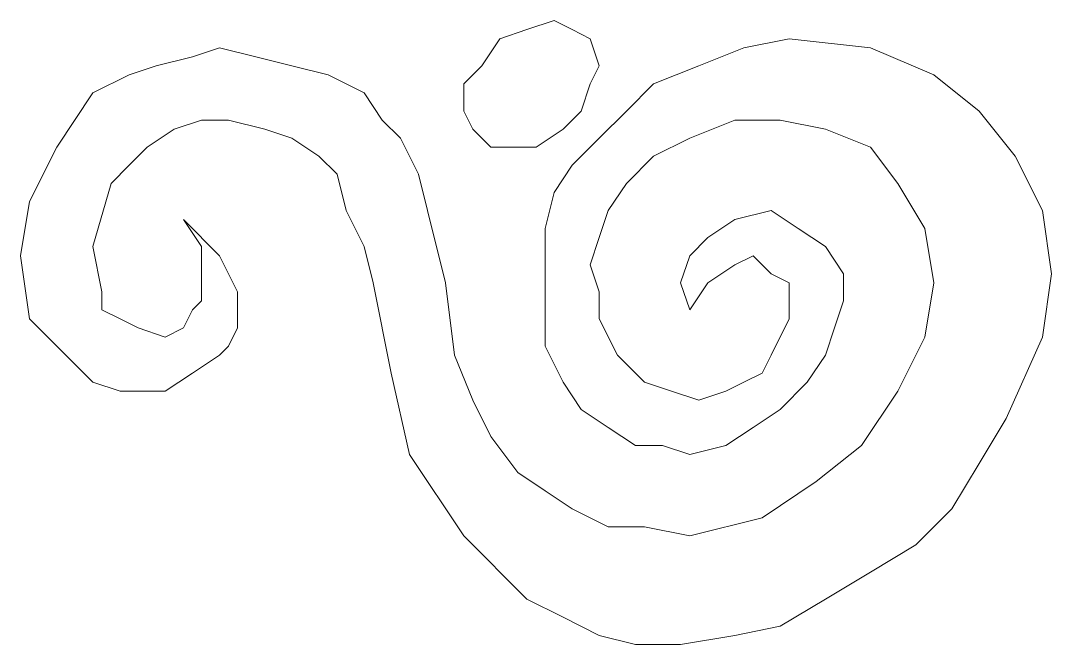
# Model space of a CAD drawing. Extents: x -66030 to 95157, y -13132 to 45879.
# Drawn here: x -13304.6 to -12859.3, y 9906.2 to 10175.7 of the extents above; entities that cross this region are included whole.
import ezdxf

# ---------------------------------------------------------------- set-up
doc = ezdxf.new("R2010")
doc.units = 0
doc.header["$LTSCALE"] = 100
doc.header["$MEASUREMENT"] = 0
doc.layers.get('0').update_dxf_attribs({"linetype": 'CONTINUOUS'})

msp = doc.modelspace()

# ---------------------------------------------------------------- linework, layer by layer
at = {"lineweight": 0}
for points in [[(-13058.48, 10148.39), (-13054.57, 10156.2), (-13058.48, 10167.92), (-13066.29, 10171.82), (-13074.1, 10175.73), (-13085.82, 10171.82), (-13097.54, 10167.92), (-13105.35, 10156.2), (-13113.16, 10148.39), (-13113.16, 10136.67), (-13109.26, 10128.86), (-13101.44, 10121.05), (-13093.63, 10121.05), (-13081.91, 10121.05), (-13070.2, 10128.86), (-13062.38, 10136.67), (-13058.48, 10148.39)], [(-13015.51, 10050.74), (-13019.42, 10062.46), (-13015.51, 10074.17), (-13007.7, 10081.99), (-12995.98, 10089.8), (-12980.36, 10093.7), (-12968.64, 10085.89), (-12956.92, 10078.08), (-12949.11, 10066.36), (-12949.11, 10054.64), (-12953.02, 10042.93), (-12956.92, 10031.21), (-12964.73, 10019.49), (-12976.45, 10007.77), (-12988.17, 9999.96), (-12999.89, 9992.15), (-13015.51, 9988.24), (-13027.23, 9992.15), (-13038.95, 9992.15), (-13050.67, 9999.96), (-13062.38, 10007.77), (-13070.2, 10019.49), (-13078.01, 10035.11), (-13078.01, 10058.55), (-13078.01, 10085.89), (-13074.1, 10101.52), (-13066.29, 10113.23), (-13054.57, 10124.95), (-13042.85, 10136.67), (-13031.14, 10148.39), (-13011.61, 10156.2), (-12992.08, 10164.01), (-12972.55, 10167.92), (-12937.39, 10164.01), (-12910.05, 10152.29), (-12890.52, 10136.67), (-12874.9, 10117.14), (-12863.18, 10093.7), (-12859.27, 10066.36), (-12863.18, 10039.02), (-12878.8, 10003.87), (-12890.52, 9984.34), (-12902.24, 9964.81), (-12917.86, 9949.18), (-12937.39, 9937.47), (-12956.92, 9925.75), (-12976.45, 9914.03), (-12995.98, 9910.12), (-13019.42, 9906.22), (-13038.95, 9906.22), (-13054.57, 9910.12), (-13070.2, 9917.94), (-13085.82, 9925.75), (-13113.16, 9953.09), (-13136.6, 9988.24), (-13144.41, 10023.4), (-13152.22, 10062.46), (-13156.13, 10078.08), (-13163.94, 10093.7), (-13167.84, 10109.33), (-13175.66, 10117.14), (-13187.37, 10124.95), (-13199.09, 10128.86), (-13214.72, 10132.76), (-13226.43, 10132.76), (-13238.15, 10128.86), (-13249.87, 10121.05), (-13257.68, 10113.23), (-13265.49, 10105.42), (-13273.31, 10078.08), (-13269.4, 10058.55), (-13269.4, 10050.74), (-13261.59, 10046.83), (-13253.78, 10042.93), (-13242.06, 10039.02), (-13234.25, 10042.93), (-13230.34, 10050.74), (-13226.43, 10054.64), (-13226.43, 10062.46), (-13226.43, 10078.08), (-13234.25, 10089.8), (-13218.62, 10074.17), (-13210.81, 10058.55), (-13210.81, 10050.74), (-13210.81, 10042.93), (-13214.72, 10035.11), (-13218.62, 10031.21), (-13230.34, 10023.4), (-13242.06, 10015.58), (-13253.78, 10015.58), (-13261.59, 10015.58), (-13273.31, 10019.49), (-13281.12, 10027.3), (-13288.93, 10035.11), (-13300.65, 10046.83), (-13304.55, 10074.17), (-13300.65, 10097.61), (-13288.93, 10121.05), (-13273.31, 10144.48), (-13257.68, 10152.29), (-13245.96, 10156.2), (-13230.34, 10160.11), (-13218.62, 10164.01), (-13203, 10160.11), (-13187.37, 10156.2), (-13171.75, 10152.29), (-13156.13, 10144.48), (-13148.31, 10132.76), (-13140.5, 10124.95), (-13132.69, 10109.33), (-13128.79, 10093.7), (-13120.97, 10062.46), (-13117.07, 10031.21), (-13109.26, 10011.68), (-13101.44, 9996.05), (-13089.73, 9980.43), (-13078.01, 9972.62), (-13066.29, 9964.81), (-13050.67, 9957), (-13035.04, 9957), (-13015.51, 9953.09), (-12984.26, 9960.9), (-12960.83, 9976.53), (-12941.3, 9992.15), (-12925.67, 10015.58), (-12913.96, 10039.02), (-12910.05, 10062.46), (-12913.96, 10085.89), (-12925.67, 10105.42), (-12937.39, 10121.05), (-12956.92, 10128.86), (-12976.45, 10132.76), (-12995.98, 10132.76), (-13015.51, 10124.95), (-13031.14, 10117.14), (-13042.85, 10105.42), (-13050.67, 10093.7), (-13054.57, 10081.99), (-13058.48, 10070.27), (-13054.57, 10058.55), (-13054.57, 10046.83), (-13046.76, 10031.21), (-13035.04, 10019.49), (-13023.32, 10015.58), (-13011.61, 10011.68), (-12999.89, 10015.58), (-12992.08, 10019.49), (-12984.26, 10023.4), (-12980.36, 10031.21), (-12972.55, 10046.83), (-12972.55, 10062.46), (-12980.36, 10066.36), (-12984.26, 10070.27), (-12988.17, 10074.17), (-12995.98, 10070.27), (-13007.7, 10062.46), (-13015.51, 10050.74)]]:
    msp.add_lwpolyline(points, close=True, dxfattribs=at)
for points in [[(-13058.48, 10148.39), (-13054.57, 10156.2), (-13058.48, 10167.92), (-13066.29, 10171.82), (-13074.1, 10175.73), (-13085.82, 10171.82), (-13097.54, 10167.92), (-13105.35, 10156.2), (-13113.16, 10148.39), (-13113.16, 10136.67), (-13109.26, 10128.86), (-13101.44, 10121.05), (-13093.63, 10121.05), (-13081.91, 10121.05), (-13070.2, 10128.86), (-13062.38, 10136.67), (-13058.48, 10148.39)], [(-13015.51, 10050.74), (-13019.42, 10062.46), (-13015.51, 10074.17), (-13007.7, 10081.99), (-12995.98, 10089.8), (-12980.36, 10093.7), (-12968.64, 10085.89), (-12956.92, 10078.08), (-12949.11, 10066.36), (-12949.11, 10054.64), (-12953.02, 10042.93), (-12956.92, 10031.21), (-12964.73, 10019.49), (-12976.45, 10007.77), (-12988.17, 9999.96), (-12999.89, 9992.15), (-13015.51, 9988.24), (-13027.23, 9992.15), (-13038.95, 9992.15), (-13050.67, 9999.96), (-13062.38, 10007.77), (-13070.2, 10019.49), (-13078.01, 10035.11), (-13078.01, 10058.55), (-13078.01, 10085.89), (-13074.1, 10101.52), (-13066.29, 10113.23), (-13054.57, 10124.95), (-13042.85, 10136.67), (-13031.14, 10148.39), (-13011.61, 10156.2), (-12992.08, 10164.01), (-12972.55, 10167.92), (-12937.39, 10164.01), (-12910.05, 10152.29), (-12890.52, 10136.67), (-12874.9, 10117.14), (-12863.18, 10093.7), (-12859.27, 10066.36), (-12863.18, 10039.02), (-12878.8, 10003.87), (-12890.52, 9984.34), (-12902.24, 9964.81), (-12917.86, 9949.18), (-12937.39, 9937.47), (-12956.92, 9925.75), (-12976.45, 9914.03), (-12995.98, 9910.12), (-13019.42, 9906.22), (-13038.95, 9906.22), (-13054.57, 9910.12), (-13070.2, 9917.94), (-13085.82, 9925.75), (-13113.16, 9953.09), (-13136.6, 9988.24), (-13144.41, 10023.4), (-13152.22, 10062.46), (-13156.13, 10078.08), (-13163.94, 10093.7), (-13167.84, 10109.33), (-13175.66, 10117.14), (-13187.37, 10124.95), (-13199.09, 10128.86), (-13214.72, 10132.76), (-13226.43, 10132.76), (-13238.15, 10128.86), (-13249.87, 10121.05), (-13257.68, 10113.23), (-13265.49, 10105.42), (-13273.31, 10078.08), (-13269.4, 10058.55), (-13269.4, 10050.74), (-13261.59, 10046.83), (-13253.78, 10042.93), (-13242.06, 10039.02), (-13234.25, 10042.93), (-13230.34, 10050.74), (-13226.43, 10054.64), (-13226.43, 10062.46), (-13226.43, 10078.08), (-13234.25, 10089.8), (-13218.62, 10074.17), (-13210.81, 10058.55), (-13210.81, 10050.74), (-13210.81, 10042.93), (-13214.72, 10035.11), (-13218.62, 10031.21), (-13230.34, 10023.4), (-13242.06, 10015.58), (-13253.78, 10015.58), (-13261.59, 10015.58), (-13273.31, 10019.49), (-13281.12, 10027.3), (-13288.93, 10035.11), (-13300.65, 10046.83), (-13304.55, 10074.17), (-13300.65, 10097.61), (-13288.93, 10121.05), (-13273.31, 10144.48), (-13257.68, 10152.29), (-13245.96, 10156.2), (-13230.34, 10160.11), (-13218.62, 10164.01), (-13203, 10160.11), (-13187.37, 10156.2), (-13171.75, 10152.29), (-13156.13, 10144.48), (-13148.31, 10132.76), (-13140.5, 10124.95), (-13132.69, 10109.33), (-13128.79, 10093.7), (-13120.97, 10062.46), (-13117.07, 10031.21), (-13109.26, 10011.68), (-13101.44, 9996.05), (-13089.73, 9980.43), (-13078.01, 9972.62), (-13066.29, 9964.81), (-13050.67, 9957), (-13035.04, 9957), (-13015.51, 9953.09), (-12984.26, 9960.9), (-12960.83, 9976.53), (-12941.3, 9992.15), (-12925.67, 10015.58), (-12913.96, 10039.02), (-12910.05, 10062.46), (-12913.96, 10085.89), (-12925.67, 10105.42), (-12937.39, 10121.05), (-12956.92, 10128.86), (-12976.45, 10132.76), (-12995.98, 10132.76), (-13015.51, 10124.95), (-13031.14, 10117.14), (-13042.85, 10105.42), (-13050.67, 10093.7), (-13054.57, 10081.99), (-13058.48, 10070.27), (-13054.57, 10058.55), (-13054.57, 10046.83), (-13046.76, 10031.21), (-13035.04, 10019.49), (-13023.32, 10015.58), (-13011.61, 10011.68), (-12999.89, 10015.58), (-12992.08, 10019.49), (-12984.26, 10023.4), (-12980.36, 10031.21), (-12972.55, 10046.83), (-12972.55, 10062.46), (-12980.36, 10066.36), (-12984.26, 10070.27), (-12988.17, 10074.17), (-12995.98, 10070.27), (-13007.7, 10062.46), (-13015.51, 10050.74)]]:
    msp.add_lwpolyline(points, dxfattribs=at)

doc.saveas('drawing.dxf')
